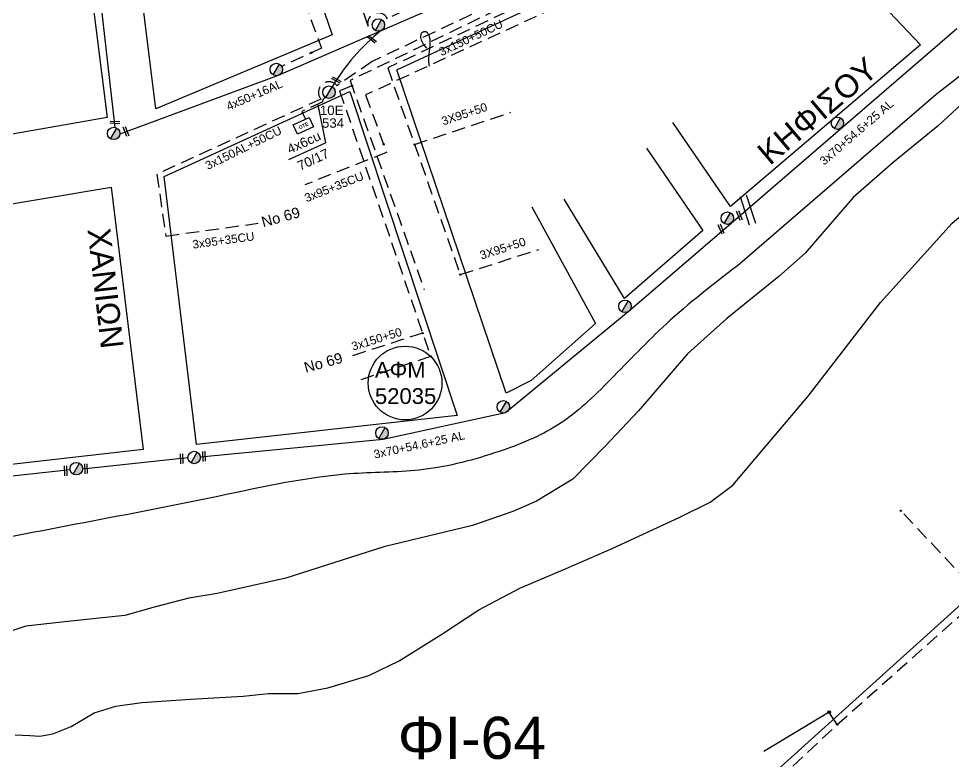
# Model space of a CAD drawing. Header units: millimetres. Extents: x 1421 to 7547, y 822 to 1863.
# Drawn here: x 6328.7 to 6506.1, y 1560.8 to 1701.9 of the extents above; entities that cross this region are included whole.
import ezdxf
from ezdxf.enums import TextEntityAlignment as Align

# ---------------------------------------------------------------- set-up
doc = ezdxf.new("R2010")
doc.units = ezdxf.units.MM
doc.linetypes.add('DASHED', pattern=[19.05, 12.7, -6.35])
doc.layers.get('0').update_dxf_attribs({"lineweight": 30})
for name, color, linetype, lineweight in [('16+16_5', 7, 'Continuous', 30), ('3x150+50', 7, 'Continuous', 30), ('Pillar OTE', 7, 'Continuous', 30), ('TEXT_ΚΑΛΩΔΙΩΝ', 7, 'Continuous', 30), ('Άγνωστα', 7, 'Continuous', 30), ('Άγνωστο Υπόγειο Καλώδιο', 7, 'DASHED', 30), ('Γυμνά εναέρια ΧΤ και ΦΟΠ (3Φ)   4x50+16AL', 7, 'Continuous', 30), ('Επιγραφές - Σχήματα', 7, 'Continuous', 30), ('Καλωδια Χ.Τ 3x95+35', 7, 'DASHED', 30), ('Καλωδια Χ.Τ. 3x50+35', 7, 'Continuous', 30), ('Καλωδια ΧΤ  3X95+50', 7, 'Continuous', 30), ('Καλώδια ΧΤ   3x150+50CU', 7, 'DASHED', 30), ('Μηχανική τομή', 7, 'Continuous', 30), ('Στύλος ΦΜ', 7, 'Continuous', 30), ('Στύλος ΦΜ @ 1', 7, 'Continuous', 30), ('Συνδέσεις', 7, 'Continuous', 30), ('Συνεστραμμένα ΧΤ   3x70+54.6+25 AL', 7, 'SYN_LINE', 30), ('Τομή', 7, 'Continuous', 30), ('Υπόβαθρο ΔΕΗ', 7, 'Continuous', 30), ('Υπόγεια Καλώδια Δικτύου ΧΤ  4x6', 7, 'DASHED', 30)]:
    doc.layers.add(name, color=color, linetype=linetype, lineweight=lineweight)
doc.layers.add('Υπόγεια καλώδια Παροχών ΧΤ   4x50AL', color=7, linetype='DASHED')
doc.styles.add('arial', font='arial.ttf')
doc.styles.get("Standard").update_dxf_attribs({"font": 'arial.ttf'})
doc.linetypes.add('FRIDI', pattern='A,0.5,-0.001,["|",Standard,S=0.5,R=0,X=0,Y=0.16],-0.001', length=0.502)
doc.linetypes.add('SYN_LINE', pattern='A,0.5,-0.0001,["/\\/\\/\\/",Standard,S=0.1,R=0,X=0,Y=-0.05],-0.25', length=0.7501)
doc.dimstyles.new('ISO-25', dxfattribs={"dimtxt": 2.5, "dimasz": 2.5, "dimexe": 1.25, "dimexo": 0.625, "dimtad": 1, "dimtxsty": 'Standard', "dimcen": 2.5, "dimadec": 0, "dimazin": 0, "dimtfac": 1, "dimtmove": 0, "dimatfit": 3, "dimfxl": 1, "dimarcsym": 0})

# ---------------------------------------------------------------- blocks, each defined once
blk = doc.blocks.new('ΥΠΑΡΧΩΝ ΤΣΙΜΕΝΤΕΝΙΟΣ ΣΤΥΛΟΣ')
at = {"layer": 'Στύλος ΦΜ'}
blk.add_hatch(color=7, dxfattribs=at).paths.add_polyline_path([(-1.29, -2.28, 0.574793), (2.62, 0, 0.268822), (1.3, 2.27)])
at = {"layer": 'Στύλος ΦΜ', "color": 7}
blk.add_line((-1.29, -2.28), (1.3, 2.27), dxfattribs=at)
blk.add_circle((0, 0), 2.62, dxfattribs=at)
at = {"layer": 'Στύλος ΦΜ', "flags": 4}
for tag, p in [('ΑΡΙΘΜΟΣ', (-4.68, 8.05)), ('ΤΥΠΟΣ', (-4.91, 3.03))]:
    blk.add_attdef(tag, p, '', height=4, dxfattribs=at)
blk = doc.blocks.new('ΜΗΧΑΝΙΚΗ ΤΟΜΗ')
at = {"layer": 'Μηχανική τομή', "lineweight": -3, "ltscale": 40}
for p, q in [((-3.78, 1.15), (3.8, 1.15)), ((3.8, -0.4), (-3.78, -0.4))]:
    blk.add_line(p, q, dxfattribs=at)
blk = doc.blocks.new('ΤΟΜΗ')
at = {"layer": 'Τομή', "lineweight": -3, "ltscale": 40}
for p, q in [((-11.37, 1.1), (11.37, 1.1)), ((11.37, -3.57), (-11.37, -3.57))]:
    blk.add_line(p, q, dxfattribs=at)
blk = doc.blocks.new('_ΣΥΝΔΕΣΗ')
at = {"layer": 'Συνδέσεις', "linetype": 'SYN_LINE', "ltscale": 40}
blk.add_hatch(color=256, dxfattribs=at).paths.add_polyline_path([(0.5, -0.01, 1), (-0.5, -0.01, 1)])
at = {"layer": 'Συνδέσεις'}
blk.add_circle((0, -0.01), 0.5, dxfattribs=at)
blk = doc.blocks.new('PILLAR ΟΤΕ')
at = {"layer": 'Pillar OTE', "ltscale": 40}
blk.add_lwpolyline([(-3.31, 2.02), (3.39, 2.02), (3.39, -1.99), (-3.31, -1.99)], close=True, dxfattribs=at)
at = {"layer": 'Pillar OTE', "insert": (-1.81, 0.71), "char_height": 1.3575, "width": 109.961, "attachment_point": 1}
blk.add_mtext('{\\fArial|b1|i0|c161|p34;OTE}', dxfattribs=at)

msp = doc.modelspace()

# ---------------------------------------------------------------- linework, layer by layer
at = {"layer": '16+16_5', "color": 7, "lineweight": -3, "ltscale": 0.2}
msp.add_lwpolyline([(6340.8, 1616.44), (6360.82, 1618.59)], dxfattribs=at)
at = {"layer": '3x150+50', "color": 5, "linetype": 'DASHED', "lineweight": -3, "ltscale": 0.2}
msp.add_lwpolyline([(6449.42, 1510.49, 0.641855), (6448.23, 1511.19), (6439.17, 1517.7), (6442.04, 1524.55, -0.148884), (6456.26, 1541.69), (6484.11, 1567.83), (6511.53, 1592.15), (6525.34, 1605.07), (6539.84, 1618.49), (6541.58, 1619.56), (6542.91, 1618.71), (6545, 1620.3)], format="xyb", dxfattribs=at)
at = {"layer": 'Άγνωστα', "lineweight": -3}
msp.add_lwpolyline([(6406.2, 1696.32), (6405.8, 1696.78), (6405.5, 1697.19), (6405.29, 1697.56), (6405.15, 1697.87), (6405.07, 1698.14), (6405.04, 1698.38), (6405.03, 1698.57), (6405.05, 1698.74), (6405.07, 1698.88), (6405.09, 1699), (6405.12, 1699.09), (6405.15, 1699.17), (6405.19, 1699.23), (6405.24, 1699.28), (6405.28, 1699.33), (6405.34, 1699.37), (6405.4, 1699.4), (6405.47, 1699.44), (6405.54, 1699.47), (6405.61, 1699.49), (6405.68, 1699.51), (6405.76, 1699.52), (6405.83, 1699.53), (6405.9, 1699.52), (6405.97, 1699.5), (6406.04, 1699.47), (6406.1, 1699.43), (6406.16, 1699.38), (6406.22, 1699.32), (6406.28, 1699.26), (6406.33, 1699.19), (6406.38, 1699.11), (6406.44, 1699.02), (6406.48, 1698.93), (6406.53, 1698.83), (6406.58, 1698.72), (6406.62, 1698.61), (6406.65, 1698.49), (6406.68, 1698.36), (6406.71, 1698.22), (6406.73, 1698.08), (6406.75, 1697.92), (6406.76, 1697.76), (6406.76, 1697.58), (6406.76, 1697.39), (6406.75, 1697.19), (6406.74, 1696.96), (6406.72, 1696.73), (6406.7, 1696.47), (6406.67, 1696.2), (6406.64, 1695.93), (6406.61, 1695.65), (6406.58, 1695.36), (6406.55, 1695.08), (6406.53, 1694.81), (6406.51, 1694.56), (6406.51, 1694.31), (6406.51, 1694.09), (6406.51, 1693.89), (6406.52, 1693.7), (6406.54, 1693.53), (6406.55, 1693.39), (6406.57, 1693.26), (6406.58, 1693.16), (6406.59, 1693.08), (6406.6, 1693.02), (6406.6, 1692.97), (6406.61, 1692.94), (6406.61, 1692.92), (6406.61, 1692.91), (6406.61, 1692.91), (6406.61, 1692.91), (6406.61, 1692.91), (6406.61, 1692.91), (6406.61, 1692.91), (6406.61, 1692.91), (6406.61, 1692.9), (6406.61, 1692.9), (6406.61, 1692.9), (6406.61, 1692.9)], dxfattribs=at)
at = {"layer": 'Άγνωστο Υπόγειο Καλώδιο', "color": 5, "lineweight": -3, "ltscale": 0.2}
for points in [[(6511.53, 1592.15), (6496.19, 1608.46)], [(6484.11, 1567.83), (6482.57, 1570.19)]]:
    msp.add_lwpolyline(points, dxfattribs=at)
at = {"layer": 'Γυμνά εναέρια ΧΤ και ΦΟΠ (3Φ)   4x50+16AL', "color": 2, "lineweight": -3, "ltscale": 0.2}
for points in [[(6347.01, 1681.29), (6342.62, 1719.86)], [(6412.96, 1706.43), (6377.93, 1691.16), (6347.89, 1680.02)]]:
    msp.add_lwpolyline(points, dxfattribs=at)
at = {"layer": 'Γυμνά εναέρια ΧΤ και ΦΟΠ (3Φ)   4x50+16AL', "color": 6, "lineweight": -3, "ltscale": 0.2}
msp.add_lwpolyline([(6338.46, 1616.24), (6311.7, 1613.31)], dxfattribs=at)
at = {"layer": 'Καλωδια Χ.Τ 3x95+35', "color": 5, "lineweight": -3, "ltscale": 0.2}
msp.add_lwpolyline([(6441.92, 1719.03), (6445.1, 1711.69), (6430.82, 1705.59), (6430.43, 1703.97), (6394.55, 1687.47), (6398.53, 1676.54), (6383, 1670.35)], dxfattribs=at)
at = {"layer": 'Καλωδια Χ.Τ 3x95+35', "color": 10, "lineweight": -3, "ltscale": 0.2}
msp.add_lwpolyline([(6356.63, 1660.65), (6374.13, 1663.07)], dxfattribs=at)
at = {"layer": 'Καλωδια Χ.Τ. 3x50+35', "color": 2, "linetype": 'DASHED', "lineweight": -3, "ltscale": 0.2}
msp.add_lwpolyline([(6381.52, 1708.97), (6386.15, 1696.35)], dxfattribs=at)
at = {"layer": 'Καλωδια ΧΤ  3X95+50', "color": 206, "linetype": 'DASHED', "lineweight": -3, "ltscale": 0.2}
for points in [[(6403.85, 1678.03), (6422.14, 1684.17)], [(6412.53, 1653.32), (6427.42, 1658.1)]]:
    msp.add_lwpolyline(points, dxfattribs=at)
at = {"layer": 'Καλώδια ΧΤ   3x150+50CU', "color": 151, "lineweight": -3, "ltscale": 0.2}
msp.add_lwpolyline([(6436.73, 1712.93), (6434.47, 1714.8), (6417.82, 1707.28, 0.381133), (6412.16, 1708.26), (6398.68, 1701.94, 0.915527), (6395.01, 1700.55), (6380.7, 1745.26), (6393.92, 1749.7)], format="xyb", dxfattribs=at)
at = {"layer": 'Καλώδια ΧΤ   3x150+50CU', "color": 206, "lineweight": -3, "ltscale": 0.2}
msp.add_lwpolyline([(6429.82, 1721.53), (6434.96, 1709.67), (6398.74, 1692.58), (6412.53, 1653.32)], dxfattribs=at)
at = {"layer": 'Καλώδια ΧΤ   3x150+50CU', "color": 1, "lineweight": -3, "ltscale": 0.2}
msp.add_lwpolyline([(6427.61, 1720.63), (6431.86, 1710.84), (6395.78, 1693.82), (6389.16, 1689.22), (6389.14, 1689.21, 1.008606), (6386.06, 1686.67), (6354.9, 1672.41), (6356.63, 1660.65)], format="xyb", dxfattribs=at)
at = {"layer": 'Καλώδια ΧΤ   3x150+50CU', "color": 6, "lineweight": -3, "ltscale": 0.2}
for points in [[(6428.68, 1721.03), (6433.34, 1710.28), (6391.6, 1690.19), (6405.69, 1650.48)], [(6391.97, 1689.16), (6389.62, 1688.24), (6406.9, 1637.77)], [(6405.38, 1642.2), (6391.81, 1637.82)], [(6406.9, 1637.77), (6393.39, 1633.22)]]:
    msp.add_lwpolyline(points, dxfattribs=at)
at = {"layer": 'Καλώδια ΧΤ   3x150+50CU', "color": 2, "lineweight": -3, "ltscale": 0.2}
msp.add_lwpolyline([(6386.15, 1696.35), (6378.62, 1692.89)], dxfattribs=at)
at = {"layer": 'Συνεστραμμένα ΧΤ   3x70+54.6+25 AL', "color": 30, "lineweight": -3, "ltscale": 20}
msp.add_lwpolyline([(6463.95, 1663.11), (6506.79, 1700.11)], dxfattribs=at)
at = {"layer": 'Συνεστραμμένα ΧΤ   3x70+54.6+25 AL', "color": 7, "lineweight": -3, "ltscale": 20}
msp.add_lwpolyline([(6363.17, 1618.69), (6397.91, 1622.08), (6421.1, 1627.09), (6444.73, 1646.58), (6463.95, 1663.11)], dxfattribs=at)
at = {"layer": 'Συνεστραμμένα ΧΤ   3x70+54.6+25 AL', "color": 2, "linetype": 'SYN_LINE', "lineweight": -2, "ltscale": 15}
msp.add_arc((6424.4, 1666.94), 42.41, 129.5373, 148.6566, dxfattribs=at)
at = {"layer": 'Υπόβαθρο ΔΕΗ', "lineweight": -3, "ltscale": 0.2}
for points in [[(6345.32, 1760.44), (6364.72, 1767.38), (6388.19, 1698.88), (6354.7, 1684.82), (6345.32, 1760.44)], [(6200.1, 1722.42), (6335.97, 1758.68), (6345.45, 1683.15), (6242.59, 1665.1)], [(6638.72, 1711.43), (6598, 1747.5), (6517.55, 1698.97), (6502.88, 1687.53), (6465.14, 1655)], [(6400.51, 1692.24), (6472.69, 1725.74), (6499.94, 1696.96), (6463.85, 1666.26), (6452.89, 1682.21)], [(6452.16, 1540.61), (6510.84, 1593.59), (6638.72, 1711.43)], [(6426.11, 1666.18), (6438.18, 1644.03), (6425.98, 1633.23), (6421.26, 1630.78), (6400.51, 1692.24)], [(6379.97, 1675.17), (6386.91, 1678.35)], [(6447.86, 1677.37), (6458.57, 1661.68), (6443.73, 1648.81), (6432.23, 1667.63)], [(6244.12, 1652.85), (6346.21, 1669.94), (6352.31, 1620.06), (6281.07, 1611.96), (6320.62, 1643.75)]]:
    msp.add_lwpolyline(points, dxfattribs=at)
at = {"layer": 'Υπόβαθρο ΔΕΗ', "linetype": 'FRIDI', "lineweight": -3, "ltscale": 0.5}
for points in [[(6510.29, 1688.11), (6503.36, 1681.64), (6494.72, 1674.6), (6487.13, 1667.97), (6478, 1657.38), (6473.03, 1652.99), (6463.14, 1645), (6455.69, 1638.25), (6446.38, 1627.46), (6440.07, 1620.71), (6433.87, 1614.44), (6426.99, 1610.3), (6422.53, 1608.33), (6414.82, 1605.66), (6398.04, 1601.57), (6379.39, 1595.62), (6366.39, 1592.73), (6361.01, 1591.85), (6354.67, 1590.17), (6348.82, 1588.54), (6338.55, 1587.49), (6330.04, 1586.53), (6320.57, 1583.4)], [(6327.99, 1565.85), (6330.82, 1565.76), (6332.66, 1565.61), (6335.19, 1566.05), (6338.61, 1567.44), (6343.01, 1570.03), (6347.13, 1571.32), (6352.09, 1572.02), (6361.33, 1572.66), (6371.28, 1573.21), (6376.1, 1573.76), (6381.66, 1573.71), (6387.37, 1574.81), (6395.14, 1577.14), (6400.95, 1579.92), (6409.01, 1584.99), (6416.06, 1589.61), (6423.82, 1593.74), (6432.66, 1597.51), (6441.36, 1601.3), (6454.22, 1607.25), (6459.99, 1610.1), (6464.26, 1613.32), (6478.6, 1630.21), (6492.31, 1648.01), (6505.92, 1663.11), (6517.86, 1673.28)]]:
    msp.add_lwpolyline(points, dxfattribs=at)
at = {"layer": 'Υπόβαθρο ΔΕΗ', "lineweight": -3, "ltscale": 0.2}
msp.add_lwpolyline([(6356.31, 1671.97), (6391.56, 1688.1), (6411.93, 1626.57), (6362.47, 1621.05)], close=True, dxfattribs=at)
msp.add_circle((6402.05, 1632.72), 7, dxfattribs=at)
msp.add_spline([(6465.14, 1655), (6451.66, 1643.97), (6441.02, 1633.34), (6430.99, 1624.7), (6419.93, 1619.73), (6405.54, 1616.27), (6392.3, 1615.5), (6366.52, 1611.19), (6315.75, 1601.24), (6274.3, 1592.12)], degree=3, dxfattribs=at)
at = {"layer": 'Υπόγεια Καλώδια Δικτύου ΧΤ  4x6', "color": 2, "linetype": 'DASHED', "lineweight": -2, "ltscale": 0.2}
msp.add_lwpolyline([(6387.01, 1686.95, 0.444928), (6386.4, 1686.13), (6382.45, 1684.33), (6383.12, 1682.86)], format="xyb", dxfattribs=at)

# ---------------------------------------------------------------- block references
at = {"layer": 'Pillar OTE', "xscale": 0.5, "yscale": 0.5, "zscale": 0.5, "rotation": 24.59858886420351}
msp.add_blockref('PILLAR ΟΤΕ', (6382.71, 1681.57), dxfattribs=at)
at = {"layer": 'Μηχανική τομή', "lineweight": -3}
for p, xscale, yscale, zscale, rotation in [((6395.7, 1697.94), 0.2499999999999189, 0.2499999999999189, 0.2499999999999189, 322.1153694505394), ((6388.94, 1690.21), 0.2499999999999188, 0.2499999999999188, 0.2499999999999188, 332.0721493835964), ((6346.95, 1682.13), 0.2499999999999189, 0.2499999999999189, 0.2499999999999189, 357.7037374665247), ((6348.96, 1680.47), 0.249999999999919, 0.249999999999919, 0.249999999999919, 291.661459396958), ((6465.44, 1664.53), 0.249999999999919, 0.249999999999919, 0.249999999999919, 291.661459396958), ((6461.97, 1661.95), 0.249999999999919, 0.249999999999919, 0.249999999999919, 291.661459396958), ((6359.54, 1618.34), 0.249999999999919, 0.249999999999919, 0.249999999999919, 272.4979208029148), ((6363.77, 1618.79), 0.249999999999919, 0.249999999999919, 0.249999999999919, 272.4979208029148), ((6337.52, 1616.04), 0.249999999999919, 0.249999999999919, 0.249999999999919, 272.4979208029148), ((6341.36, 1616.44), 0.249999999999919, 0.249999999999919, 0.249999999999919, 272.4979208029148)]:
    msp.add_blockref('ΜΗΧΑΝΙΚΗ ΤΟΜΗ', p, dxfattribs=dict(at, xscale=xscale, yscale=yscale, zscale=zscale, rotation=rotation))
at = {"layer": 'Στύλος ΦΜ @ 1', "lineweight": -3, "ltscale": 40, "xscale": 0.4499999999998181, "yscale": 0.4499999999998181, "zscale": 0.4499999999998181}
for p in [(6396.98, 1700.75), (6377.6, 1692.29), (6484.14, 1682.08), (6346.72, 1680.15), (6463.24, 1664.05), (6443.8, 1647.3), (6420.71, 1628.2), (6397.67, 1623.23), (6362, 1618.57), (6339.62, 1616.45)]:
    msp.add_blockref('ΥΠΑΡΧΩΝ ΤΣΙΜΕΝΤΕΝΙΟΣ ΣΤΥΛΟΣ', p, dxfattribs=at)
at = {"layer": 'Στύλος ΦΜ @ 1', "lineweight": -3, "ltscale": 40}
ref = msp.add_blockref('ΥΠΑΡΧΩΝ ΤΣΙΜΕΝΤΕΝΙΟΣ ΣΤΥΛΟΣ', (6387.59, 1687.98), dxfattribs=dict(at, xscale=0.4499999999998181, yscale=0.4499999999998181, zscale=0.4499999999998181))
ref.add_attrib('ΤΥΠΟΣ', '10Ε', (6385.87, 1683.64), dxfattribs={"layer": 'Στύλος ΦΜ', "height": 1.8, "flags": 4})
ref.add_attrib('ΑΡΙΘΜΟΣ', '534', (6386.27, 1681.22), dxfattribs={"layer": 'Στύλος ΦΜ', "height": 1.8, "flags": 4})
at = {"layer": 'Συνδέσεις', "lineweight": -3}
for p, xscale, yscale, zscale in [((6384.25, 1695.48), 0.25, 0.25, 0.25), ((6391.97, 1689.17), 0.25, 0.25, 0.25), ((6397.96, 1678.11), 0.25, 0.25, 0.25), ((6403.85, 1678.03), 0.25, 0.25, 0.25), ((6412.53, 1653.32), 0.25, 0.25, 0.25), ((6405.38, 1642.2), 0.25, 0.25, 0.25), ((6406.9, 1637.77), 0.25, 0.25, 0.25), ((6496.19, 1608.46), 0.25, 0.25, 0.25), ((6482.57, 1570.19), 0.4777242751394019, 0.4777242751394019, 0.4777242751394019), ((6484.11, 1567.83), 0.25, 0.25, 0.25)]:
    msp.add_blockref('_ΣΥΝΔΕΣΗ', p, dxfattribs=dict(at, xscale=xscale, yscale=yscale, zscale=zscale))
at = {"layer": 'Τομή', "lineweight": -3, "xscale": 0.2499999999998872, "yscale": 0.2499999999998872, "zscale": 0.2499999999998872, "rotation": 108.0057739343232}
msp.add_blockref('ΤΟΜΗ', (6466.85, 1665.5), dxfattribs=at)

# ---------------------------------------------------------------- texts
at = {"lineweight": -3, "ltscale": 40, "char_height": 4, "width": 35.3422, "attachment_point": 1, "style": 'arial'}
for s, insert, rotation in [('{\\H1.083x;ΚΗΦΙΣΟΥ}', (6468.5, 1677.23), 40.3061), ('{\\H1.083x;ΧΑΝΙΩΝ}', (6346.04, 1662.4), 276.4503)]:
    msp.add_mtext(s, dxfattribs=dict(at, insert=insert, rotation=rotation))
at = {"layer": 'TEXT_ΚΑΛΩΔΙΩΝ', "lineweight": -3, "ltscale": 0.2}
for s, rotation, p in [('3x150+50CU', 25.2509, (6414.55, 1698.33)), ('4x50+16AL', 23.549, (6373.42, 1687.46)), ('3x70+54.6+25 AL', 40.817, (6487.77, 1680.38)), (' 3X95+50', 18.5355, (6413.01, 1683.74)), ('3x150AL+50CU', 26.1354, (6371.35, 1677.39)), (' 3x95+35CU', 21.7355, (6388.27, 1669.87)), ('3x95+35CU', 7.8695, (6367.55, 1659.84)), ('3X95+50', 17.7769, (6420.59, 1658.3)), ('3x150+50', 17.0968, (6396.64, 1641.07)), ('3x70+54.6+25 AL', 12.1893, (6404.74, 1621))]:
    msp.add_text(s, height=1.6, rotation=rotation, dxfattribs=at).set_placement(p, align=Align.MIDDLE_CENTER)
at = {"layer": 'Υπόβαθρο ΔΕΗ', "lineweight": -3, "char_height": 2, "attachment_point": 1, "rotation": 15.4757}
for insert in [(6374.57, 1664.22), (6382.65, 1636.57)]:
    msp.add_mtext_dynamic_manual_height_columns('Νο 69', width=17.2548, gutter_width=12.5, heights=[0], dxfattribs=dict(at, insert=insert))
at = {"layer": 'Υπόβαθρο ΔΕΗ', "lineweight": -3, "attachment_point": 1}
for s, width, insert, char_height in [('ΑΦΜ\\P52035', 15.1762, (6396.32, 1636.74), 3), ('ΦI-64', 30.8332, (6400.65, 1569.31), 8)]:
    msp.add_mtext_dynamic_manual_height_columns(s, width=width, gutter_width=12.5, heights=[0], dxfattribs=dict(at, insert=insert, char_height=char_height))
at = {"layer": 'Υπόγεια καλώδια Παροχών ΧΤ   4x50AL', "color": 7, "ltscale": 0.2, "char_height": 1.8, "attachment_point": 1, "rotation": 25}
for s, insert in [('4x6cu', (6379.4, 1677.84)), ('70/17', (6381.36, 1674.67))]:
    msp.add_mtext_dynamic_manual_height_columns(s, width=1.8, gutter_width=12.5, heights=[0.118], dxfattribs=dict(at, insert=insert))

# ---------------------------------------------------------------- leaders
at = {"layer": 'Επιγραφές - Σχήματα', "ltscale": 40}
msp.add_leader([(6385.49, 1685.59), (6386.91, 1678.35)], dimstyle='ISO-25', override={"dimasz": 1, "dimtad": 0}, dxfattribs=at)
at = {"layer": 'Επιγραφές - Σχήματα', "lineweight": -3, "ltscale": 40}
msp.add_leader([(6482.27, 1569.99), (6470.17, 1562.7)], dimstyle='ISO-25', override={"dimasz": 1, "dimtad": 0}, dxfattribs=at)

doc.saveas('drawing.dxf')
